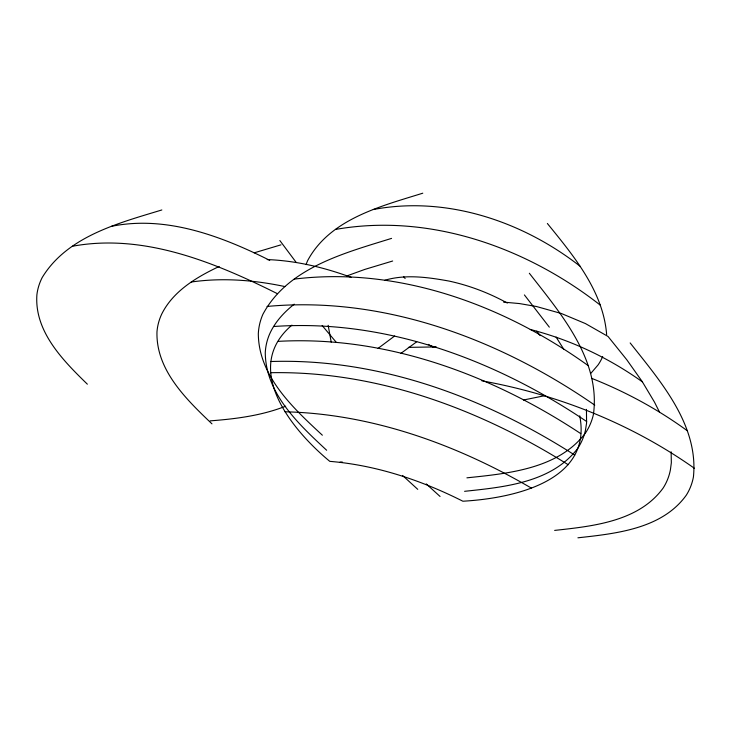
<?xml version="1.0" encoding="UTF-8"?>
<svg xmlns="http://www.w3.org/2000/svg" width="731" height="731" viewBox="0 0 731 731"><rect width="100%" height="100%" fill="white"/><g stroke="black" fill="none" stroke-linecap="round" stroke-linejoin="round"><path stroke-width="1.1" d="M291.916 325.131C240.874 368.506 292.537 430.577 329.791 461.352C376.319 465.19 421.367 480.267 462.878 501.219C511.207 498.478 592.85 482.131 579.72 415.802M590.986 373.194L598.068 364.933A55.465 51.17 34.1 0 0 602.691 356.536M400.88 353.402L416.716 341.779M378.082 348.385L394.63 336.004M294.237 304.16C284.048 312.247 274.902 322.079 269.593 334.104A57.21 54.14 -14.1 0 0 265.271 352.781C265.645 393.726 298.86 424.336 326.638 450.259M219.181 266.459C196.648 277.14 173.146 290.975 161.679 314.147A54.871 50.64 -24.2 0 0 156.973 331.828C155.867 370.069 186.359 399.428 211.963 423.852M285.684 406.189C261.661 415.628 235.766 418.927 210.19 420.864M347.225 275.797L364.787 269.419L392.657 261.013M254.214 252.825L280.978 244.839M384.908 280.229C405.714 274.098 428.119 277.296 449.126 281.088C469.476 285.492 489.103 293.03 507.341 303.063M391.578 238.379C344.712 252.999 287.84 267.637 262.877 314.339A59.832 56.278 -13.6 0 0 258.317 333.747C258.628 376.428 293.396 408.263 322.362 435.21M422.783 193.194C380.961 206.243 329.882 218.934 307.605 260.684A53.71 49.809 -6.9 0 0 306.097 264.64M161.834 209.961C118.559 223.147 67.252 236.268 42.179 277.561A54.597 48.566 -28.3 0 0 36.897 294.757C34.256 331.49 63.067 360.529 87.364 384.186M545.308 395.553L523.433 400.031M111.532 226.318C166.248 215.188 221.438 236.177 269.721 260.337M72.387 246.265C143.715 233.025 214.75 262.402 277.405 293.688M373.322 209.532C446.303 195.643 522.226 221.164 579.866 266.075M335.456 229.452C429.526 212.785 526.585 247.416 600.425 305.256M191.239 282.029C222.416 277.515 254.251 280.055 284.953 286.579M294.273 279.105C398.815 266.239 503.97 305.183 588.099 365.555M554.646 530.404C592.804 526.21 638.702 521.642 663.154 488.034A58.626 53.911 47.2 0 0 670.382 469.969L671.341 462.787L671.131 451.822M577.919 537.806C616.05 533.584 662.03 528.961 686.299 495.179A58.983 53.902 48 0 0 693.417 477.023C698.799 424.83 660.294 381.171 630.159 342.93M466.917 477.836C508.337 473.478 557.826 469 585.229 433.382A62.089 58.087 39.3 0 0 593.444 414.313C600.836 359.743 560.604 313.361 529.335 273.257M464.587 491.314C504.171 487.111 551.412 482.698 577.545 448.624A59.321 55.684 41 0 0 585.43 430.34L586.582 423.057L586.445 409.36M340.016 462.147L342.236 461.955M267.025 306.453C383.775 295.525 499.903 339.449 594.769 405.148M273.549 326.519C385.054 318.542 495.335 359.871 586.71 421.549M278.365 341.35C385.995 335.401 492.027 374.866 580.77 433.638M408.364 347.371L436.243 346.914M270.918 361.516C378.96 358.007 484.754 397.445 574.74 455.093M270.479 372.719C376.264 370.626 479.536 409.04 568.179 464.715M285.008 411.781C372.189 413.865 456.683 444.594 531.446 488.144M267.217 259.578C296.009 260.665 324.354 267.464 351.309 277.415M503.595 302.122L519.513 303.575L536.444 306.508L561.426 313.526L585.449 323.586L608.037 336.461L626.723 359.679L642.22 381.573L654.483 402.114L659.38 411.864M481.875 380.833C557.799 394.539 631.31 423.66 694.404 468.306M530.24 329.462C570.463 339.787 608.667 357.761 642.439 381.911M591.772 378.393C625.581 391.77 657.79 409.241 687.186 430.669M428.339 344.402L433.09 347.216M440.044 496.45L426.264 483.931M417.748 489.35L402.571 475.452M336.141 342.172L322.152 325.514M547.364 223.476C573.643 255.841 603.221 291.212 606.639 334.515M524.401 294.931L549.337 327.159M403.731 276.747L405.111 278.493M279.854 240.545L296.137 262.338M536.792 331.189L540.09 335.602M556.09 337.055L563.829 349.363M328.155 325.304L331.207 342.117"/></g></svg>
